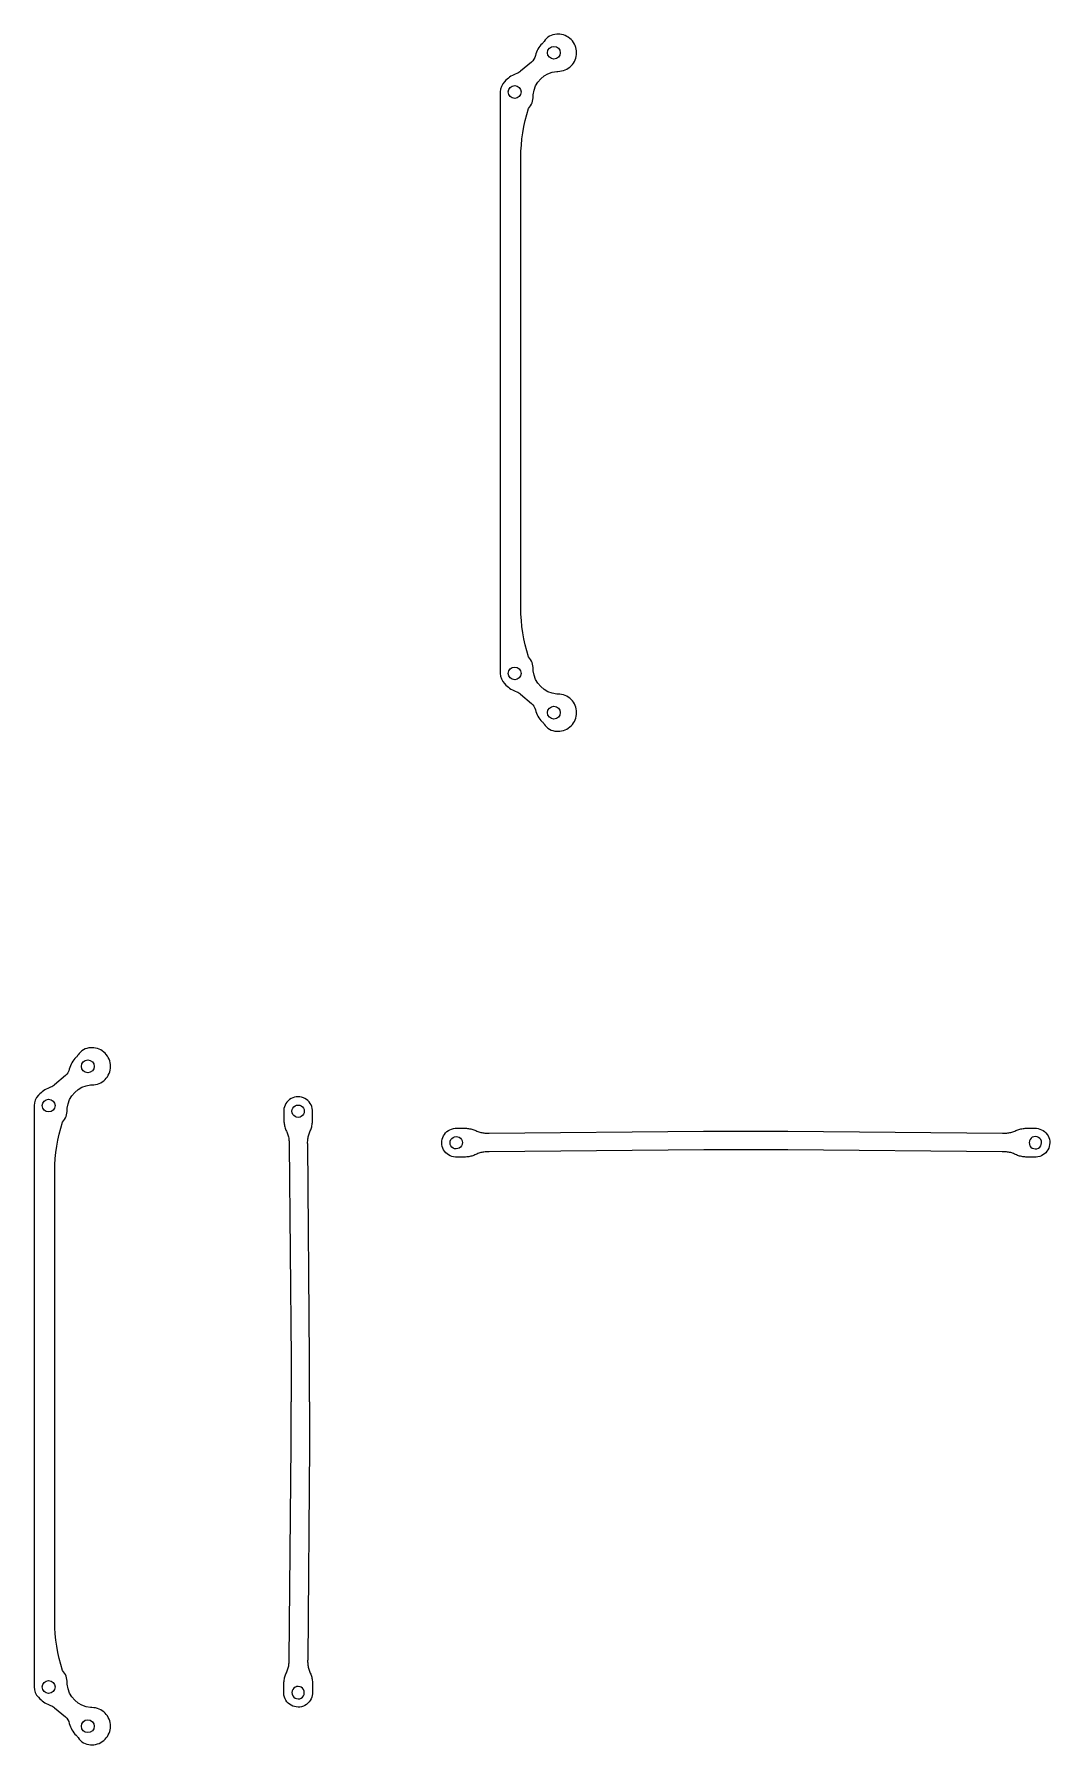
# Model space of a CAD drawing. Header units: millimetres. Extents: x 1594 to 2229, y 1365 to 1792.
# Drawn here: x 1983.1 to 2229.4, y 1364.7 to 1779.2 of the extents above; entities that cross this region are included whole.
import ezdxf

# ---------------------------------------------------------------- set-up
doc = ezdxf.new("R2010")
doc.units = ezdxf.units.MM
doc.layers.add('Group#289', color=7, linetype='Continuous')

msp = doc.modelspace()

# ---------------------------------------------------------------- linework, layer by layer
at = {"color": 1}
for points in [[(2096.13, 1694.76), (2096.13, 1624.31, 0.199749), (2097.17, 1621.83), (2097.52, 1621.47, 0.111279), (2100.13, 1619.84, -0.092789), (2101.08, 1619.29), (2103.68, 1617.06, -0.157911), (2104.65, 1615.48, 0.145288), (2106.3, 1612.61, -0.061484), (2106.77, 1612.04, 0.248029), (2109.81, 1610.31), (2110.13, 1610.31, 0.414214), (2114.63, 1614.81, 0.414214), (2110.13, 1619.31), (2109.81, 1619.31, -0.362435), (2104.13, 1624.96), (2104.13, 1625.31, 0.197675), (2102.98, 1628.31, -0.077473), (2101.13, 1640.18), (2101.13, 1694.76), (2101.13, 1749.33, -0.077473), (2102.98, 1761.2, 0.197675), (2104.13, 1764.21), (2104.13, 1764.55, -0.362435), (2109.81, 1770.21), (2110.13, 1770.21, 0.414214), (2114.63, 1774.71, 0.414214), (2110.13, 1779.21), (2109.81, 1779.21, 0.248029), (2106.77, 1777.47, -0.061484), (2106.3, 1776.91, 0.145288), (2104.65, 1774.03, -0.157911), (2103.68, 1772.46), (2101.08, 1770.23, -0.092789), (2100.13, 1769.68, 0.111279), (2097.52, 1768.04), (2097.17, 1767.69, 0.199749), (2096.13, 1765.21)], [(1983.14, 1449.14), (1983.14, 1378.7, 0.199749), (1984.17, 1376.21), (1984.52, 1375.86, 0.111279), (1987.13, 1374.23, -0.092789), (1988.09, 1373.67), (1990.69, 1371.44, -0.157911), (1991.65, 1369.87, 0.145288), (1993.31, 1367, -0.061484), (1993.78, 1366.43, 0.248029), (1996.82, 1364.7), (1997.14, 1364.7, 0.414214), (2001.64, 1369.2, 0.414214), (1997.14, 1373.7), (1996.82, 1373.7, -0.362435), (1991.14, 1379.35), (1991.14, 1379.7, 0.197675), (1989.99, 1382.7, -0.077473), (1988.14, 1394.57), (1988.14, 1449.14), (1988.14, 1503.72, -0.077473), (1989.99, 1515.59, 0.197675), (1991.14, 1518.59), (1991.14, 1518.94, -0.362435), (1996.82, 1524.59), (1997.14, 1524.59, 0.414214), (2001.64, 1529.09, 0.414214), (1997.14, 1533.59), (1996.82, 1533.59, 0.248029), (1993.78, 1531.86, -0.061484), (1993.31, 1531.29, 0.145288), (1991.65, 1528.42, -0.157911), (1990.69, 1526.84), (1988.09, 1524.62, -0.092789), (1987.13, 1524.06, 0.111279), (1984.52, 1522.43), (1984.17, 1522.08, 0.199749), (1983.14, 1519.59)]]:
    msp.add_lwpolyline(points, format="xyb", close=True, dxfattribs=at)
at = {"color": 2}
for points in [[(2049.92, 1447.77), (2049.92, 1458.24), (2049.45, 1510.24), (2049.44, 1510.5), (2049.44, 1510.76), (2049.45, 1511.01), (2049.47, 1511.27), (2049.5, 1511.52), (2049.54, 1511.78), (2049.59, 1512.03), (2049.64, 1512.28), (2049.71, 1512.52), (2049.79, 1512.77), (2049.88, 1513.01), (2049.97, 1513.25), (2050.08, 1513.48), (2050.18, 1513.72), (2050.27, 1513.97), (2050.35, 1514.21), (2050.42, 1514.46), (2050.48, 1514.71), (2050.53, 1514.97), (2050.57, 1515.22), (2050.61, 1515.48), (2050.63, 1515.74), (2050.64, 1515.99), (2050.64, 1516.25), (2050.62, 1518.25), (2050.62, 1518.47), (2050.56, 1518.91), (2050.45, 1519.33), (2050.28, 1519.74), (2050.07, 1520.12), (2049.81, 1520.48), (2049.5, 1520.8), (2049.16, 1521.07), (2048.79, 1521.3), (2048.39, 1521.49), (2047.97, 1521.62), (2047.54, 1521.7), (2047.1, 1521.72), (2046.66, 1521.69), (2046.23, 1521.6), (2045.81, 1521.46), (2045.42, 1521.27), (2045.05, 1521.04), (2044.71, 1520.75), (2044.41, 1520.43), (2044.16, 1520.07), (2043.95, 1519.68), (2043.79, 1519.27), (2043.69, 1518.85), (2043.64, 1518.41), (2043.64, 1518.19), (2043.66, 1516.19), (2043.66, 1515.93), (2043.68, 1515.67), (2043.71, 1515.42), (2043.74, 1515.16), (2043.79, 1514.91), (2043.85, 1514.65), (2043.91, 1514.4), (2043.99, 1514.15), (2044.07, 1513.91), (2044.16, 1513.67), (2044.27, 1513.43), (2044.38, 1513.2), (2044.48, 1512.96), (2044.57, 1512.72), (2044.65, 1512.48), (2044.72, 1512.23), (2044.78, 1511.98), (2044.84, 1511.73), (2044.88, 1511.48), (2044.91, 1511.23), (2044.94, 1510.97), (2044.95, 1510.71), (2044.96, 1510.46), (2044.95, 1510.2), (2045.42, 1458.2), (2045.42, 1447.77)], [(2049.92, 1447.77), (2049.92, 1437.3), (2049.45, 1385.3), (2049.44, 1385.05), (2049.44, 1384.79), (2049.45, 1384.54), (2049.47, 1384.28), (2049.5, 1384.03), (2049.54, 1383.77), (2049.59, 1383.52), (2049.64, 1383.27), (2049.71, 1383.02), (2049.79, 1382.78), (2049.88, 1382.54), (2049.97, 1382.3), (2050.08, 1382.06), (2050.18, 1381.82), (2050.27, 1381.58), (2050.35, 1381.34), (2050.42, 1381.09), (2050.48, 1380.83), (2050.53, 1380.58), (2050.57, 1380.33), (2050.61, 1380.07), (2050.63, 1379.81), (2050.64, 1379.55), (2050.64, 1379.29), (2050.62, 1377.29), (2050.62, 1377.07), (2050.56, 1376.64), (2050.45, 1376.21), (2050.28, 1375.81), (2050.07, 1375.42), (2049.81, 1375.07), (2049.5, 1374.75), (2049.16, 1374.47), (2048.79, 1374.24), (2048.39, 1374.06), (2047.97, 1373.93), (2047.54, 1373.85), (2047.1, 1373.82), (2046.66, 1373.86), (2046.23, 1373.94), (2045.81, 1374.08), (2045.42, 1374.27), (2045.05, 1374.51), (2044.71, 1374.79), (2044.41, 1375.12), (2044.16, 1375.48), (2043.95, 1375.86), (2043.79, 1376.27), (2043.69, 1376.7), (2043.64, 1377.14), (2043.64, 1377.36), (2043.66, 1379.36), (2043.66, 1379.61), (2043.68, 1379.87), (2043.71, 1380.13), (2043.74, 1380.39), (2043.79, 1380.64), (2043.85, 1380.89), (2043.91, 1381.14), (2043.99, 1381.39), (2044.07, 1381.64), (2044.16, 1381.88), (2044.27, 1382.12), (2044.38, 1382.35), (2044.48, 1382.59), (2044.57, 1382.83), (2044.65, 1383.07), (2044.72, 1383.32), (2044.78, 1383.56), (2044.84, 1383.81), (2044.88, 1384.07), (2044.91, 1384.32), (2044.94, 1384.58), (2044.95, 1384.83), (2044.96, 1385.09), (2044.95, 1385.34), (2045.42, 1437.34), (2045.42, 1447.77)]]:
    msp.add_lwpolyline(points, dxfattribs=at)
msp.add_lwpolyline([(2155.66, 1508.88), (2145.47, 1508.88), (2093.47, 1508.41), (2093.21, 1508.42), (2092.96, 1508.41), (2092.7, 1508.4), (2092.44, 1508.37), (2092.19, 1508.34), (2091.94, 1508.3), (2091.69, 1508.24), (2091.44, 1508.18), (2091.19, 1508.11), (2090.95, 1508.03), (2090.71, 1507.94), (2090.47, 1507.84), (2090.24, 1507.73), (2090, 1507.62), (2089.76, 1507.53), (2089.52, 1507.45), (2089.27, 1507.37), (2089.02, 1507.31), (2088.76, 1507.25), (2088.51, 1507.2), (2088.25, 1507.17), (2088, 1507.14), (2087.74, 1507.12), (2087.48, 1507.12), (2085.48, 1507.1), (2085.26, 1507.1), (2084.82, 1507.15), (2084.4, 1507.25), (2083.99, 1507.41), (2083.6, 1507.62), (2083.24, 1507.87), (2082.92, 1508.17), (2082.63, 1508.51), (2082.4, 1508.88), (2082.21, 1509.27), (2082.07, 1509.69), (2081.98, 1510.12), (2081.95, 1510.56), (2081.97, 1511), (2082.05, 1511.43), (2082.18, 1511.85), (2082.37, 1512.25), (2082.6, 1512.62), (2082.87, 1512.96), (2083.19, 1513.27), (2083.55, 1513.53), (2083.93, 1513.74), (2084.34, 1513.91), (2084.76, 1514.02), (2085.2, 1514.08), (2085.42, 1514.08), (2087.42, 1514.1), (2087.67, 1514.1), (2087.93, 1514.09), (2088.19, 1514.07), (2088.45, 1514.03), (2088.7, 1513.99), (2088.96, 1513.94), (2089.21, 1513.88), (2089.46, 1513.81), (2089.7, 1513.73), (2089.95, 1513.64), (2090.19, 1513.54), (2090.42, 1513.43), (2090.66, 1513.34), (2090.9, 1513.25), (2091.15, 1513.17), (2091.39, 1513.1), (2091.64, 1513.05), (2091.89, 1513), (2092.15, 1512.96), (2092.4, 1512.93), (2092.66, 1512.91), (2092.91, 1512.9), (2093.17, 1512.9), (2093.43, 1512.91), (2145.42, 1513.38), (2155.66, 1513.38), (2165.89, 1513.38), (2217.89, 1512.91), (2218.14, 1512.9), (2218.4, 1512.9), (2218.66, 1512.91), (2218.91, 1512.93), (2219.17, 1512.96), (2219.42, 1513), (2219.67, 1513.05), (2219.92, 1513.1), (2220.17, 1513.17), (2220.41, 1513.25), (2220.65, 1513.34), (2220.89, 1513.43), (2221.13, 1513.54), (2221.37, 1513.64), (2221.61, 1513.73), (2221.86, 1513.81), (2222.1, 1513.88), (2222.36, 1513.94), (2222.61, 1513.99), (2222.87, 1514.03), (2223.12, 1514.07), (2223.38, 1514.09), (2223.64, 1514.1), (2223.9, 1514.1), (2225.9, 1514.08), (2226.12, 1514.08), (2226.55, 1514.02), (2226.98, 1513.91), (2227.38, 1513.74), (2227.77, 1513.53), (2228.12, 1513.27), (2228.44, 1512.96), (2228.72, 1512.62), (2228.95, 1512.25), (2229.13, 1511.85), (2229.26, 1511.43), (2229.34, 1511), (2229.37, 1510.56), (2229.33, 1510.12), (2229.25, 1509.69), (2229.11, 1509.27), (2228.92, 1508.88), (2228.68, 1508.51), (2228.4, 1508.17), (2228.07, 1507.87), (2227.71, 1507.62), (2227.33, 1507.41), (2226.92, 1507.25), (2226.49, 1507.15), (2226.05, 1507.1), (2225.83, 1507.1), (2223.83, 1507.12), (2223.58, 1507.12), (2223.32, 1507.14), (2223.06, 1507.17), (2222.8, 1507.2), (2222.55, 1507.25), (2222.3, 1507.31), (2222.05, 1507.37), (2221.8, 1507.45), (2221.55, 1507.53), (2221.31, 1507.62), (2221.07, 1507.73), (2220.84, 1507.84), (2220.6, 1507.94), (2220.36, 1508.03), (2220.12, 1508.11), (2219.88, 1508.18), (2219.63, 1508.24), (2219.38, 1508.3), (2219.12, 1508.34), (2218.87, 1508.37), (2218.61, 1508.4), (2218.36, 1508.41), (2218.1, 1508.42), (2217.85, 1508.41), (2165.85, 1508.88)], close=True, dxfattribs=at)
at = {"color": 1}
for centre in [(2109.13, 1774.71), (2099.63, 1765.21), (2099.63, 1624.31), (2109.13, 1614.81), (1996.14, 1529.09), (1986.64, 1519.59), (1986.64, 1378.7), (1996.14, 1369.2)]:
    msp.add_circle(centre, 1.55, dxfattribs=at)
at = {"layer": 'Group#289', "color": 2}
for points in [[(2045.69, 1517.82), (2045.63, 1518.21), (2045.68, 1518.6), (2045.83, 1518.96), (2046.06, 1519.27), (2046.37, 1519.51), (2046.73, 1519.67), (2047.12, 1519.72), (2047.51, 1519.67), (2047.87, 1519.53), (2048.18, 1519.29), (2048.42, 1518.98), (2048.58, 1518.62), (2048.63, 1518.24), (2048.58, 1517.85), (2048.44, 1517.48), (2048.2, 1517.17), (2047.89, 1516.93), (2047.61, 1516.81), (2047.53, 1516.78), (2047.15, 1516.72), (2046.76, 1516.77), (2046.67, 1516.8), (2046.39, 1516.92), (2046.08, 1517.15), (2045.84, 1517.46)], [(2085.85, 1509.15), (2085.46, 1509.09), (2085.07, 1509.14), (2084.71, 1509.29), (2084.4, 1509.52), (2084.16, 1509.83), (2084, 1510.19), (2083.95, 1510.58), (2084, 1510.97), (2084.14, 1511.33), (2084.38, 1511.64), (2084.69, 1511.88), (2085.05, 1512.04), (2085.43, 1512.09), (2085.82, 1512.04), (2086.19, 1511.9), (2086.5, 1511.66), (2086.74, 1511.35), (2086.86, 1511.07), (2086.89, 1510.99), (2086.95, 1510.61), (2086.9, 1510.22), (2086.87, 1510.13), (2086.75, 1509.85), (2086.52, 1509.54), (2086.21, 1509.3)], [(2225.46, 1509.15), (2225.85, 1509.09), (2226.24, 1509.14), (2226.6, 1509.29), (2226.92, 1509.52), (2227.16, 1509.83), (2227.31, 1510.19), (2227.37, 1510.58), (2227.32, 1510.97), (2227.17, 1511.33), (2226.94, 1511.64), (2226.63, 1511.88), (2226.27, 1512.04), (2225.88, 1512.09), (2225.49, 1512.04), (2225.13, 1511.9), (2224.82, 1511.66), (2224.57, 1511.35), (2224.46, 1511.07), (2224.42, 1510.99), (2224.37, 1510.61), (2224.41, 1510.22), (2224.45, 1510.13), (2224.56, 1509.85), (2224.8, 1509.54), (2225.1, 1509.3)], [(2045.69, 1377.73), (2045.63, 1377.34), (2045.68, 1376.95), (2045.83, 1376.59), (2046.06, 1376.27), (2046.37, 1376.03), (2046.73, 1375.88), (2047.12, 1375.82), (2047.51, 1375.87), (2047.87, 1376.02), (2048.18, 1376.25), (2048.42, 1376.56), (2048.58, 1376.92), (2048.63, 1377.31), (2048.58, 1377.7), (2048.44, 1378.06), (2048.2, 1378.38), (2047.89, 1378.62), (2047.61, 1378.74), (2047.53, 1378.77), (2047.15, 1378.82), (2046.76, 1378.78), (2046.67, 1378.74), (2046.39, 1378.63), (2046.08, 1378.39), (2045.84, 1378.09)]]:
    msp.add_lwpolyline(points, close=True, dxfattribs=at)

doc.saveas('drawing.dxf')
